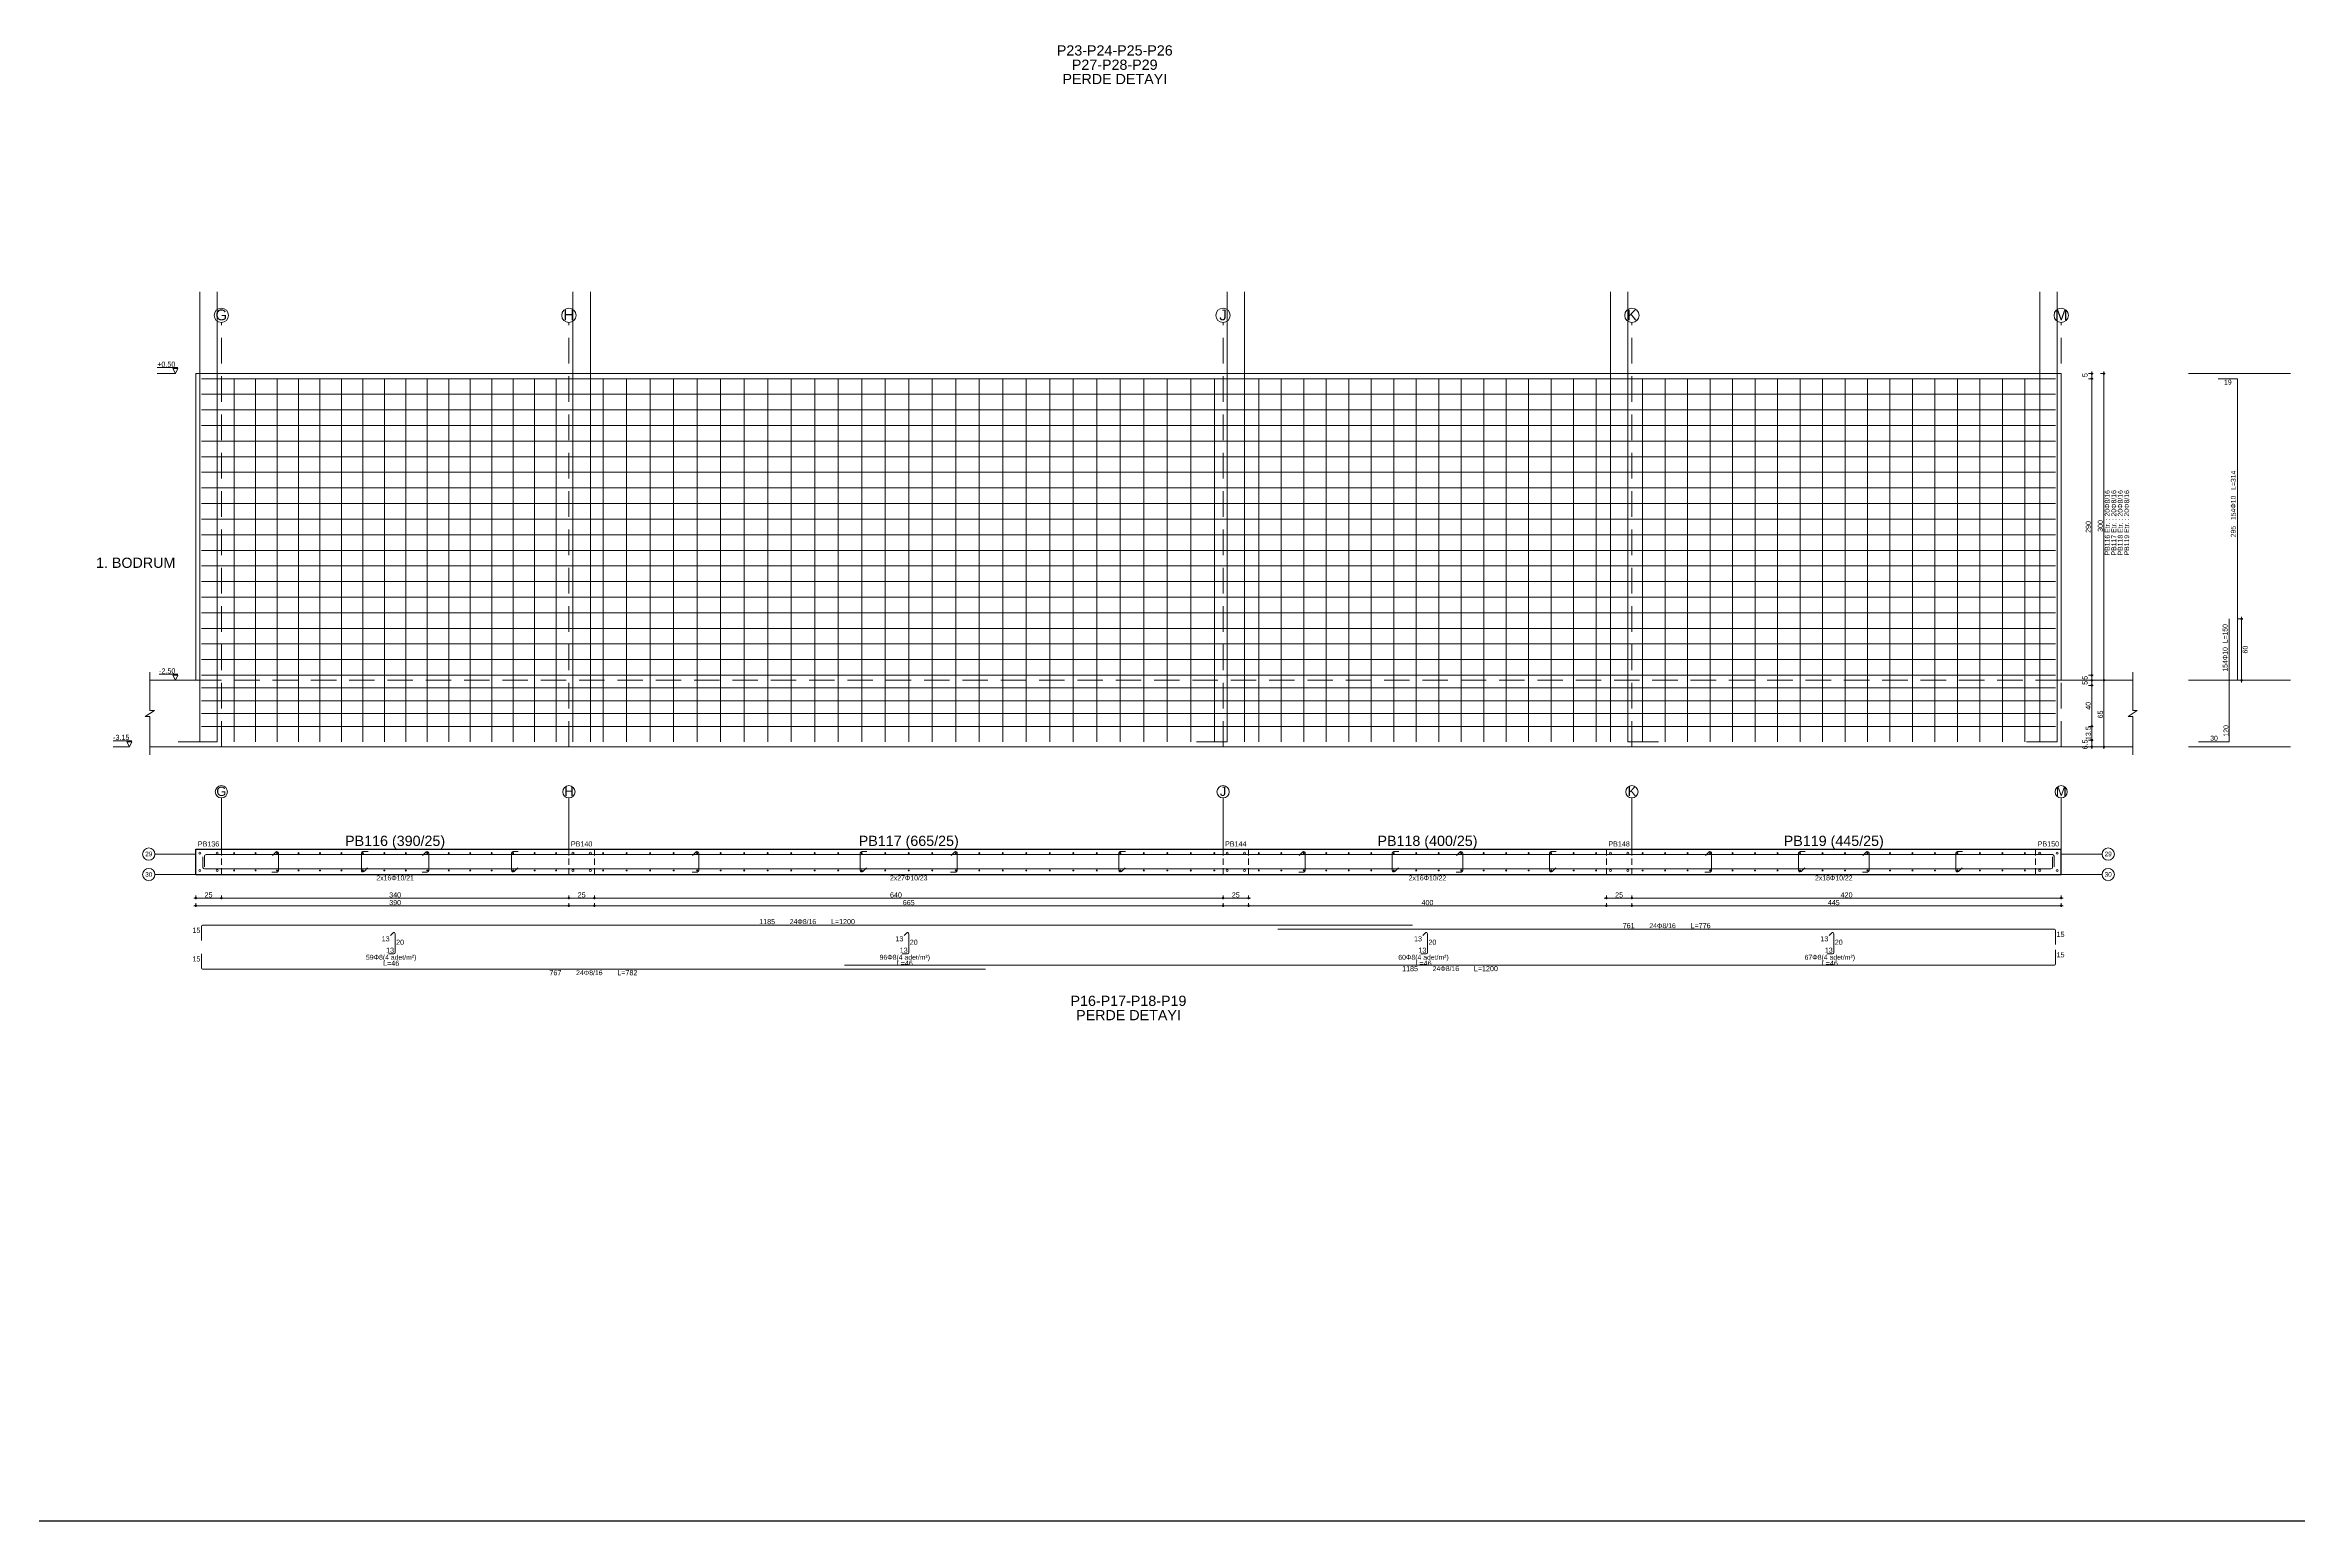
# Model space of a CAD drawing. Header units: millimetres. Extents: x 2232 to 85269, y -3593 to 5869.
# Drawn here: x 67462 to 70770, y -3593 to -1428 of the extents above; entities that cross this region are included whole.
import ezdxf

# ---------------------------------------------------------------- set-up
doc = ezdxf.new("R2010")
doc.units = ezdxf.units.MM
for name, pattern in [('CENTER2', [112.5, 75, -12.5, 12.5, -12.5]), ('DASHED2', [37.5, 25, -12.5]), ('HIDDEN4', [9.375, 6.25, -3.125])]:
    doc.linetypes.add(name, pattern=pattern)
for name, color, linetype in [('Donatı Topl. Uzun. Yazısı', 7, 'Continuous'), ('Donatı Uz. Yazısı', 7, 'Continuous'), ('Donatı Yazısı', 7, 'Continuous'), ('Donatı Çizgisi', 7, 'Continuous'), ('Panel', 7, 'Continuous'), ('Standart', 7, 'Continuous'), ('Ölçülendirme', 7, 'Continuous')]:
    doc.layers.add(name, color=color, linetype=linetype)
doc.styles.add('arial_1_18', font='arial.ttf', dxfattribs={"height": 0.2})

# ---------------------------------------------------------------- blocks, each defined once
blk = doc.blocks.new('IDE824Entity7260')
at = {"layer": 'Donatı Çizgisi', "linetype": 'Continuous', "lineweight": 5}
h = blk.add_hatch(color=5, dxfattribs=at)
edge = h.paths.add_edge_path(flags=0)
edge.add_arc((13067.5, 291.7), 1, 0, 360)
h = blk.add_hatch(color=5, dxfattribs=at)
edge = h.paths.add_edge_path(flags=0)
edge.add_arc((13088.5, 291.7), 1, 0, 360)
h = blk.add_hatch(color=5, dxfattribs=at)
edge = h.paths.add_edge_path(flags=0)
edge.add_arc((13109.5, 291.7), 1, 0, 360)
h = blk.add_hatch(color=5, dxfattribs=at)
edge = h.paths.add_edge_path(flags=0)
edge.add_arc((13130.5, 291.7), 1, 0, 360)
h = blk.add_hatch(color=5, dxfattribs=at)
edge = h.paths.add_edge_path(flags=0)
edge.add_arc((13151.5, 291.7), 1, 0, 360)
h = blk.add_hatch(color=5, dxfattribs=at)
edge = h.paths.add_edge_path(flags=0)
edge.add_arc((13172.5, 291.7), 1, 0, 360)
h = blk.add_hatch(color=5, dxfattribs=at)
edge = h.paths.add_edge_path(flags=0)
edge.add_arc((13193.5, 291.7), 1, 0, 360)
h = blk.add_hatch(color=5, dxfattribs=at)
edge = h.paths.add_edge_path(flags=0)
edge.add_arc((13214.5, 291.7), 1, 0, 360)
h = blk.add_hatch(color=5, dxfattribs=at)
edge = h.paths.add_edge_path(flags=0)
edge.add_arc((13235.5, 291.7), 1, 0, 360)
h = blk.add_hatch(color=5, dxfattribs=at)
edge = h.paths.add_edge_path(flags=0)
edge.add_arc((13256.5, 291.7), 1, 0, 360)
h = blk.add_hatch(color=5, dxfattribs=at)
edge = h.paths.add_edge_path(flags=0)
edge.add_arc((13277.5, 291.7), 1, 0, 360)
h = blk.add_hatch(color=5, dxfattribs=at)
edge = h.paths.add_edge_path(flags=0)
edge.add_arc((13298.5, 291.7), 1, 0, 360)
h = blk.add_hatch(color=5, dxfattribs=at)
edge = h.paths.add_edge_path(flags=0)
edge.add_arc((13319.5, 291.7), 1, 0, 360)
h = blk.add_hatch(color=5, dxfattribs=at)
edge = h.paths.add_edge_path(flags=0)
edge.add_arc((13340.5, 291.7), 1, 0, 360)
h = blk.add_hatch(color=5, dxfattribs=at)
edge = h.paths.add_edge_path(flags=0)
edge.add_arc((13361.5, 291.7), 1, 0, 360)
h = blk.add_hatch(color=5, dxfattribs=at)
edge = h.paths.add_edge_path(flags=0)
edge.add_arc((13382.5, 291.7), 1, 0, 360)
h = blk.add_hatch(color=5, dxfattribs=at)
edge = h.paths.add_edge_path(flags=0)
edge.add_arc((13428.5, 291.7), 1, 0, 360)
h = blk.add_hatch(color=5, dxfattribs=at)
edge = h.paths.add_edge_path(flags=0)
edge.add_arc((13451.5, 291.7), 1, 0, 360)
h = blk.add_hatch(color=5, dxfattribs=at)
edge = h.paths.add_edge_path(flags=0)
edge.add_arc((13474.5, 291.7), 1, 0, 360)
h = blk.add_hatch(color=5, dxfattribs=at)
edge = h.paths.add_edge_path(flags=0)
edge.add_arc((13497.5, 291.7), 1, 0, 360)
h = blk.add_hatch(color=5, dxfattribs=at)
edge = h.paths.add_edge_path(flags=0)
edge.add_arc((13520.5, 291.7), 1, 0, 360)
h = blk.add_hatch(color=5, dxfattribs=at)
edge = h.paths.add_edge_path(flags=0)
edge.add_arc((13543.5, 291.7), 1, 0, 360)
h = blk.add_hatch(color=5, dxfattribs=at)
edge = h.paths.add_edge_path(flags=0)
edge.add_arc((13566.5, 291.7), 1, 0, 360)
h = blk.add_hatch(color=5, dxfattribs=at)
edge = h.paths.add_edge_path(flags=0)
edge.add_arc((13589.5, 291.7), 1, 0, 360)
h = blk.add_hatch(color=5, dxfattribs=at)
edge = h.paths.add_edge_path(flags=0)
edge.add_arc((13612.5, 291.7), 1, 0, 360)
h = blk.add_hatch(color=5, dxfattribs=at)
edge = h.paths.add_edge_path(flags=0)
edge.add_arc((13635.5, 291.7), 1, 0, 360)
h = blk.add_hatch(color=5, dxfattribs=at)
edge = h.paths.add_edge_path(flags=0)
edge.add_arc((13658.5, 291.7), 1, 0, 360)
h = blk.add_hatch(color=5, dxfattribs=at)
edge = h.paths.add_edge_path(flags=0)
edge.add_arc((13681.5, 291.7), 1, 0, 360)
h = blk.add_hatch(color=5, dxfattribs=at)
edge = h.paths.add_edge_path(flags=0)
edge.add_arc((13704.5, 291.7), 1, 0, 360)
h = blk.add_hatch(color=5, dxfattribs=at)
edge = h.paths.add_edge_path(flags=0)
edge.add_arc((13727.5, 291.7), 1, 0, 360)
h = blk.add_hatch(color=5, dxfattribs=at)
edge = h.paths.add_edge_path(flags=0)
edge.add_arc((13750.5, 291.7), 1, 0, 360)
h = blk.add_hatch(color=5, dxfattribs=at)
edge = h.paths.add_edge_path(flags=0)
edge.add_arc((13773.5, 291.7), 1, 0, 360)
h = blk.add_hatch(color=5, dxfattribs=at)
edge = h.paths.add_edge_path(flags=0)
edge.add_arc((13796.5, 291.7), 1, 0, 360)
h = blk.add_hatch(color=5, dxfattribs=at)
edge = h.paths.add_edge_path(flags=0)
edge.add_arc((13819.5, 291.7), 1, 0, 360)
h = blk.add_hatch(color=5, dxfattribs=at)
edge = h.paths.add_edge_path(flags=0)
edge.add_arc((13842.5, 291.7), 1, 0, 360)
h = blk.add_hatch(color=5, dxfattribs=at)
edge = h.paths.add_edge_path(flags=0)
edge.add_arc((13865.5, 291.7), 1, 0, 360)
h = blk.add_hatch(color=5, dxfattribs=at)
edge = h.paths.add_edge_path(flags=0)
edge.add_arc((13888.5, 291.7), 1, 0, 360)
h = blk.add_hatch(color=5, dxfattribs=at)
edge = h.paths.add_edge_path(flags=0)
edge.add_arc((13911.5, 291.7), 1, 0, 360)
h = blk.add_hatch(color=5, dxfattribs=at)
edge = h.paths.add_edge_path(flags=0)
edge.add_arc((13934.5, 291.7), 1, 0, 360)
h = blk.add_hatch(color=5, dxfattribs=at)
edge = h.paths.add_edge_path(flags=0)
edge.add_arc((13957.5, 291.7), 1, 0, 360)
h = blk.add_hatch(color=5, dxfattribs=at)
edge = h.paths.add_edge_path(flags=0)
edge.add_arc((13980.5, 291.7), 1, 0, 360)
h = blk.add_hatch(color=5, dxfattribs=at)
edge = h.paths.add_edge_path(flags=0)
edge.add_arc((14003.5, 291.7), 1, 0, 360)
h = blk.add_hatch(color=5, dxfattribs=at)
edge = h.paths.add_edge_path(flags=0)
edge.add_arc((14026.5, 291.7), 1, 0, 360)
h = blk.add_hatch(color=5, dxfattribs=at)
edge = h.paths.add_edge_path(flags=0)
edge.add_arc((14070, 291.7), 1, 0, 360)
h = blk.add_hatch(color=5, dxfattribs=at)
edge = h.paths.add_edge_path(flags=0)
edge.add_arc((14092, 291.7), 1, 0, 360)
h = blk.add_hatch(color=5, dxfattribs=at)
edge = h.paths.add_edge_path(flags=0)
edge.add_arc((14114, 291.7), 1, 0, 360)
h = blk.add_hatch(color=5, dxfattribs=at)
edge = h.paths.add_edge_path(flags=0)
edge.add_arc((14136, 291.7), 1, 0, 360)
h = blk.add_hatch(color=5, dxfattribs=at)
edge = h.paths.add_edge_path(flags=0)
edge.add_arc((14158, 291.7), 1, 0, 360)
h = blk.add_hatch(color=5, dxfattribs=at)
edge = h.paths.add_edge_path(flags=0)
edge.add_arc((14180, 291.7), 1, 0, 360)
h = blk.add_hatch(color=5, dxfattribs=at)
edge = h.paths.add_edge_path(flags=0)
edge.add_arc((14202, 291.7), 1, 0, 360)
h = blk.add_hatch(color=5, dxfattribs=at)
edge = h.paths.add_edge_path(flags=0)
edge.add_arc((14224, 291.7), 1, 0, 360)
h = blk.add_hatch(color=5, dxfattribs=at)
edge = h.paths.add_edge_path(flags=0)
edge.add_arc((14246, 291.7), 1, 0, 360)
h = blk.add_hatch(color=5, dxfattribs=at)
edge = h.paths.add_edge_path(flags=0)
edge.add_arc((14268, 291.7), 1, 0, 360)
h = blk.add_hatch(color=5, dxfattribs=at)
edge = h.paths.add_edge_path(flags=0)
edge.add_arc((14290, 291.7), 1, 0, 360)
h = blk.add_hatch(color=5, dxfattribs=at)
edge = h.paths.add_edge_path(flags=0)
edge.add_arc((14312, 291.7), 1, 0, 360)
h = blk.add_hatch(color=5, dxfattribs=at)
edge = h.paths.add_edge_path(flags=0)
edge.add_arc((14334, 291.7), 1, 0, 360)
h = blk.add_hatch(color=5, dxfattribs=at)
edge = h.paths.add_edge_path(flags=0)
edge.add_arc((14356, 291.7), 1, 0, 360)
h = blk.add_hatch(color=5, dxfattribs=at)
edge = h.paths.add_edge_path(flags=0)
edge.add_arc((14378, 291.7), 1, 0, 360)
h = blk.add_hatch(color=5, dxfattribs=at)
edge = h.paths.add_edge_path(flags=0)
edge.add_arc((14400, 291.7), 1, 0, 360)
h = blk.add_hatch(color=5, dxfattribs=at)
edge = h.paths.add_edge_path(flags=0)
edge.add_arc((14445.5, 291.7), 1, 0, 360)
h = blk.add_hatch(color=5, dxfattribs=at)
edge = h.paths.add_edge_path(flags=0)
edge.add_arc((14467.5, 291.7), 1, 0, 360)
h = blk.add_hatch(color=5, dxfattribs=at)
edge = h.paths.add_edge_path(flags=0)
edge.add_arc((14489.5, 291.7), 1, 0, 360)
h = blk.add_hatch(color=5, dxfattribs=at)
edge = h.paths.add_edge_path(flags=0)
edge.add_arc((14511.5, 291.7), 1, 0, 360)
h = blk.add_hatch(color=5, dxfattribs=at)
edge = h.paths.add_edge_path(flags=0)
edge.add_arc((14533.5, 291.7), 1, 0, 360)
h = blk.add_hatch(color=5, dxfattribs=at)
edge = h.paths.add_edge_path(flags=0)
edge.add_arc((14555.5, 291.7), 1, 0, 360)
h = blk.add_hatch(color=5, dxfattribs=at)
edge = h.paths.add_edge_path(flags=0)
edge.add_arc((14577.5, 291.7), 1, 0, 360)
h = blk.add_hatch(color=5, dxfattribs=at)
edge = h.paths.add_edge_path(flags=0)
edge.add_arc((14599.5, 291.7), 1, 0, 360)
h = blk.add_hatch(color=5, dxfattribs=at)
edge = h.paths.add_edge_path(flags=0)
edge.add_arc((14621.5, 291.7), 1, 0, 360)
h = blk.add_hatch(color=5, dxfattribs=at)
edge = h.paths.add_edge_path(flags=0)
edge.add_arc((14643.5, 291.7), 1, 0, 360)
h = blk.add_hatch(color=5, dxfattribs=at)
edge = h.paths.add_edge_path(flags=0)
edge.add_arc((14665.5, 291.7), 1, 0, 360)
h = blk.add_hatch(color=5, dxfattribs=at)
edge = h.paths.add_edge_path(flags=0)
edge.add_arc((14687.5, 291.7), 1, 0, 360)
h = blk.add_hatch(color=5, dxfattribs=at)
edge = h.paths.add_edge_path(flags=0)
edge.add_arc((14709.5, 291.7), 1, 0, 360)
h = blk.add_hatch(color=5, dxfattribs=at)
edge = h.paths.add_edge_path(flags=0)
edge.add_arc((14731.5, 291.7), 1, 0, 360)
h = blk.add_hatch(color=5, dxfattribs=at)
edge = h.paths.add_edge_path(flags=0)
edge.add_arc((14753.5, 291.7), 1, 0, 360)
h = blk.add_hatch(color=5, dxfattribs=at)
edge = h.paths.add_edge_path(flags=0)
edge.add_arc((14775.5, 291.7), 1, 0, 360)
h = blk.add_hatch(color=5, dxfattribs=at)
edge = h.paths.add_edge_path(flags=0)
edge.add_arc((14797.5, 291.7), 1, 0, 360)
h = blk.add_hatch(color=5, dxfattribs=at)
edge = h.paths.add_edge_path(flags=0)
edge.add_arc((14819.5, 291.7), 1, 0, 360)
h = blk.add_hatch(color=5, dxfattribs=at)
edge = h.paths.add_edge_path(flags=0)
edge.add_arc((13067.5, 274.7), 1, 0, 360)
h = blk.add_hatch(color=5, dxfattribs=at)
edge = h.paths.add_edge_path(flags=0)
edge.add_arc((13088.5, 274.7), 1, 0, 360)
h = blk.add_hatch(color=5, dxfattribs=at)
edge = h.paths.add_edge_path(flags=0)
edge.add_arc((13109.5, 274.7), 1, 0, 360)
h = blk.add_hatch(color=5, dxfattribs=at)
edge = h.paths.add_edge_path(flags=0)
edge.add_arc((13130.5, 274.7), 1, 0, 360)
h = blk.add_hatch(color=5, dxfattribs=at)
edge = h.paths.add_edge_path(flags=0)
edge.add_arc((13151.5, 274.7), 1, 0, 360)
h = blk.add_hatch(color=5, dxfattribs=at)
edge = h.paths.add_edge_path(flags=0)
edge.add_arc((13172.5, 274.7), 1, 0, 360)
h = blk.add_hatch(color=5, dxfattribs=at)
edge = h.paths.add_edge_path(flags=0)
edge.add_arc((13193.5, 274.7), 1, 0, 360)
h = blk.add_hatch(color=5, dxfattribs=at)
edge = h.paths.add_edge_path(flags=0)
edge.add_arc((13214.5, 274.7), 1, 0, 360)
h = blk.add_hatch(color=5, dxfattribs=at)
edge = h.paths.add_edge_path(flags=0)
edge.add_arc((13235.5, 274.7), 1, 0, 360)
h = blk.add_hatch(color=5, dxfattribs=at)
edge = h.paths.add_edge_path(flags=0)
edge.add_arc((13256.5, 274.7), 1, 0, 360)
h = blk.add_hatch(color=5, dxfattribs=at)
edge = h.paths.add_edge_path(flags=0)
edge.add_arc((13277.5, 274.7), 1, 0, 360)
h = blk.add_hatch(color=5, dxfattribs=at)
edge = h.paths.add_edge_path(flags=0)
edge.add_arc((13298.5, 274.7), 1, 0, 360)
h = blk.add_hatch(color=5, dxfattribs=at)
edge = h.paths.add_edge_path(flags=0)
edge.add_arc((13319.5, 274.7), 1, 0, 360)
h = blk.add_hatch(color=5, dxfattribs=at)
edge = h.paths.add_edge_path(flags=0)
edge.add_arc((13340.5, 274.7), 1, 0, 360)
h = blk.add_hatch(color=5, dxfattribs=at)
edge = h.paths.add_edge_path(flags=0)
edge.add_arc((13361.5, 274.7), 1, 0, 360)
h = blk.add_hatch(color=5, dxfattribs=at)
edge = h.paths.add_edge_path(flags=0)
edge.add_arc((13382.5, 274.7), 1, 0, 360)
h = blk.add_hatch(color=5, dxfattribs=at)
edge = h.paths.add_edge_path(flags=0)
edge.add_arc((13428.5, 274.7), 1, 0, 360)
h = blk.add_hatch(color=5, dxfattribs=at)
edge = h.paths.add_edge_path(flags=0)
edge.add_arc((13451.5, 274.7), 1, 0, 360)
h = blk.add_hatch(color=5, dxfattribs=at)
edge = h.paths.add_edge_path(flags=0)
edge.add_arc((13474.5, 274.7), 1, 0, 360)
h = blk.add_hatch(color=5, dxfattribs=at)
edge = h.paths.add_edge_path(flags=0)
edge.add_arc((13497.5, 274.7), 1, 0, 360)
h = blk.add_hatch(color=5, dxfattribs=at)
edge = h.paths.add_edge_path(flags=0)
edge.add_arc((13520.5, 274.7), 1, 0, 360)
h = blk.add_hatch(color=5, dxfattribs=at)
edge = h.paths.add_edge_path(flags=0)
edge.add_arc((13543.5, 274.7), 1, 0, 360)
h = blk.add_hatch(color=5, dxfattribs=at)
edge = h.paths.add_edge_path(flags=0)
edge.add_arc((13566.5, 274.7), 1, 0, 360)
h = blk.add_hatch(color=5, dxfattribs=at)
edge = h.paths.add_edge_path(flags=0)
edge.add_arc((13589.5, 274.7), 1, 0, 360)
h = blk.add_hatch(color=5, dxfattribs=at)
edge = h.paths.add_edge_path(flags=0)
edge.add_arc((13612.5, 274.7), 1, 0, 360)
h = blk.add_hatch(color=5, dxfattribs=at)
edge = h.paths.add_edge_path(flags=0)
edge.add_arc((13635.5, 274.7), 1, 0, 360)
h = blk.add_hatch(color=5, dxfattribs=at)
edge = h.paths.add_edge_path(flags=0)
edge.add_arc((13658.5, 274.7), 1, 0, 360)
h = blk.add_hatch(color=5, dxfattribs=at)
edge = h.paths.add_edge_path(flags=0)
edge.add_arc((13681.5, 274.7), 1, 0, 360)
h = blk.add_hatch(color=5, dxfattribs=at)
edge = h.paths.add_edge_path(flags=0)
edge.add_arc((13704.5, 274.7), 1, 0, 360)
h = blk.add_hatch(color=5, dxfattribs=at)
edge = h.paths.add_edge_path(flags=0)
edge.add_arc((13727.5, 274.7), 1, 0, 360)
h = blk.add_hatch(color=5, dxfattribs=at)
edge = h.paths.add_edge_path(flags=0)
edge.add_arc((13750.5, 274.7), 1, 0, 360)
h = blk.add_hatch(color=5, dxfattribs=at)
edge = h.paths.add_edge_path(flags=0)
edge.add_arc((13773.5, 274.7), 1, 0, 360)
h = blk.add_hatch(color=5, dxfattribs=at)
edge = h.paths.add_edge_path(flags=0)
edge.add_arc((13796.5, 274.7), 1, 0, 360)
h = blk.add_hatch(color=5, dxfattribs=at)
edge = h.paths.add_edge_path(flags=0)
edge.add_arc((13819.5, 274.7), 1, 0, 360)
h = blk.add_hatch(color=5, dxfattribs=at)
edge = h.paths.add_edge_path(flags=0)
edge.add_arc((13842.5, 274.7), 1, 0, 360)
h = blk.add_hatch(color=5, dxfattribs=at)
edge = h.paths.add_edge_path(flags=0)
edge.add_arc((13865.5, 274.7), 1, 0, 360)
h = blk.add_hatch(color=5, dxfattribs=at)
edge = h.paths.add_edge_path(flags=0)
edge.add_arc((13888.5, 274.7), 1, 0, 360)
h = blk.add_hatch(color=5, dxfattribs=at)
edge = h.paths.add_edge_path(flags=0)
edge.add_arc((13911.5, 274.7), 1, 0, 360)
h = blk.add_hatch(color=5, dxfattribs=at)
edge = h.paths.add_edge_path(flags=0)
edge.add_arc((13934.5, 274.7), 1, 0, 360)
h = blk.add_hatch(color=5, dxfattribs=at)
edge = h.paths.add_edge_path(flags=0)
edge.add_arc((13957.5, 274.7), 1, 0, 360)
h = blk.add_hatch(color=5, dxfattribs=at)
edge = h.paths.add_edge_path(flags=0)
edge.add_arc((13980.5, 274.7), 1, 0, 360)
h = blk.add_hatch(color=5, dxfattribs=at)
edge = h.paths.add_edge_path(flags=0)
edge.add_arc((14003.5, 274.7), 1, 0, 360)
h = blk.add_hatch(color=5, dxfattribs=at)
edge = h.paths.add_edge_path(flags=0)
edge.add_arc((14026.5, 274.7), 1, 0, 360)
h = blk.add_hatch(color=5, dxfattribs=at)
edge = h.paths.add_edge_path(flags=0)
edge.add_arc((14070, 274.7), 1, 0, 360)
h = blk.add_hatch(color=5, dxfattribs=at)
edge = h.paths.add_edge_path(flags=0)
edge.add_arc((14092, 274.7), 1, 0, 360)
h = blk.add_hatch(color=5, dxfattribs=at)
edge = h.paths.add_edge_path(flags=0)
edge.add_arc((14114, 274.7), 1, 0, 360)
h = blk.add_hatch(color=5, dxfattribs=at)
edge = h.paths.add_edge_path(flags=0)
edge.add_arc((14136, 274.7), 1, 0, 360)
h = blk.add_hatch(color=5, dxfattribs=at)
edge = h.paths.add_edge_path(flags=0)
edge.add_arc((14158, 274.7), 1, 0, 360)
h = blk.add_hatch(color=5, dxfattribs=at)
edge = h.paths.add_edge_path(flags=0)
edge.add_arc((14180, 274.7), 1, 0, 360)
h = blk.add_hatch(color=5, dxfattribs=at)
edge = h.paths.add_edge_path(flags=0)
edge.add_arc((14202, 274.7), 1, 0, 360)
h = blk.add_hatch(color=5, dxfattribs=at)
edge = h.paths.add_edge_path(flags=0)
edge.add_arc((14224, 274.7), 1, 0, 360)
h = blk.add_hatch(color=5, dxfattribs=at)
edge = h.paths.add_edge_path(flags=0)
edge.add_arc((14246, 274.7), 1, 0, 360)
h = blk.add_hatch(color=5, dxfattribs=at)
edge = h.paths.add_edge_path(flags=0)
edge.add_arc((14268, 274.7), 1, 0, 360)
h = blk.add_hatch(color=5, dxfattribs=at)
edge = h.paths.add_edge_path(flags=0)
edge.add_arc((14290, 274.7), 1, 0, 360)
h = blk.add_hatch(color=5, dxfattribs=at)
edge = h.paths.add_edge_path(flags=0)
edge.add_arc((14312, 274.7), 1, 0, 360)
h = blk.add_hatch(color=5, dxfattribs=at)
edge = h.paths.add_edge_path(flags=0)
edge.add_arc((14334, 274.7), 1, 0, 360)
h = blk.add_hatch(color=5, dxfattribs=at)
edge = h.paths.add_edge_path(flags=0)
edge.add_arc((14356, 274.7), 1, 0, 360)
h = blk.add_hatch(color=5, dxfattribs=at)
edge = h.paths.add_edge_path(flags=0)
edge.add_arc((14378, 274.7), 1, 0, 360)
h = blk.add_hatch(color=5, dxfattribs=at)
edge = h.paths.add_edge_path(flags=0)
edge.add_arc((14400, 274.7), 1, 0, 360)
h = blk.add_hatch(color=5, dxfattribs=at)
edge = h.paths.add_edge_path(flags=0)
edge.add_arc((14445.5, 274.7), 1, 0, 360)
h = blk.add_hatch(color=5, dxfattribs=at)
edge = h.paths.add_edge_path(flags=0)
edge.add_arc((14467.5, 274.7), 1, 0, 360)
h = blk.add_hatch(color=5, dxfattribs=at)
edge = h.paths.add_edge_path(flags=0)
edge.add_arc((14489.5, 274.7), 1, 0, 360)
h = blk.add_hatch(color=5, dxfattribs=at)
edge = h.paths.add_edge_path(flags=0)
edge.add_arc((14511.5, 274.7), 1, 0, 360)
h = blk.add_hatch(color=5, dxfattribs=at)
edge = h.paths.add_edge_path(flags=0)
edge.add_arc((14533.5, 274.7), 1, 0, 360)
h = blk.add_hatch(color=5, dxfattribs=at)
edge = h.paths.add_edge_path(flags=0)
edge.add_arc((14555.5, 274.7), 1, 0, 360)
h = blk.add_hatch(color=5, dxfattribs=at)
edge = h.paths.add_edge_path(flags=0)
edge.add_arc((14577.5, 274.7), 1, 0, 360)
h = blk.add_hatch(color=5, dxfattribs=at)
edge = h.paths.add_edge_path(flags=0)
edge.add_arc((14599.5, 274.7), 1, 0, 360)
h = blk.add_hatch(color=5, dxfattribs=at)
edge = h.paths.add_edge_path(flags=0)
edge.add_arc((14621.5, 274.7), 1, 0, 360)
h = blk.add_hatch(color=5, dxfattribs=at)
edge = h.paths.add_edge_path(flags=0)
edge.add_arc((14643.5, 274.7), 1, 0, 360)
h = blk.add_hatch(color=5, dxfattribs=at)
edge = h.paths.add_edge_path(flags=0)
edge.add_arc((14665.5, 274.7), 1, 0, 360)
h = blk.add_hatch(color=5, dxfattribs=at)
edge = h.paths.add_edge_path(flags=0)
edge.add_arc((14687.5, 274.7), 1, 0, 360)
h = blk.add_hatch(color=5, dxfattribs=at)
edge = h.paths.add_edge_path(flags=0)
edge.add_arc((14709.5, 274.7), 1, 0, 360)
h = blk.add_hatch(color=5, dxfattribs=at)
edge = h.paths.add_edge_path(flags=0)
edge.add_arc((14731.5, 274.7), 1, 0, 360)
h = blk.add_hatch(color=5, dxfattribs=at)
edge = h.paths.add_edge_path(flags=0)
edge.add_arc((14753.5, 274.7), 1, 0, 360)
h = blk.add_hatch(color=5, dxfattribs=at)
edge = h.paths.add_edge_path(flags=0)
edge.add_arc((14775.5, 274.7), 1, 0, 360)
h = blk.add_hatch(color=5, dxfattribs=at)
edge = h.paths.add_edge_path(flags=0)
edge.add_arc((14797.5, 274.7), 1, 0, 360)
h = blk.add_hatch(color=5, dxfattribs=at)
edge = h.paths.add_edge_path(flags=0)
edge.add_arc((14819.5, 274.7), 1, 0, 360)
at = {"layer": 'Donatı Çizgisi', "color": 5, "linetype": 'Continuous', "lineweight": 5}
for points in [[(13034, 400.7), (13034, 840.7)], [(13051, 400.7), (13051, 840.7)], [(13399, 400.7), (13399, 840.7)], [(13416, 400.7), (13416, 840.7)], [(14039, 400.7), (14039, 840.7)], [(14056, 400.7), (14056, 840.7)], [(14414, 400.7), (14414, 840.7)], [(14431, 400.7), (14431, 840.7)], [(14834, 400.7), (14834, 840.7)], [(14851, 400.7), (14851, 840.7)], [(13067.5, 400.7), (13067.5, 755.7)], [(13088.5, 400.7), (13088.5, 755.7)], [(13109.5, 400.7), (13109.5, 755.7)], [(13130.5, 400.7), (13130.5, 755.7)], [(13151.5, 400.7), (13151.5, 755.7)], [(13172.5, 400.7), (13172.5, 755.7)], [(13193.5, 400.7), (13193.5, 755.7)], [(13214.5, 400.7), (13214.5, 755.7)], [(13235.5, 400.7), (13235.5, 755.7)], [(13256.5, 400.7), (13256.5, 755.7)], [(13277.5, 400.7), (13277.5, 755.7)], [(13298.5, 400.7), (13298.5, 755.7)], [(13319.5, 400.7), (13319.5, 755.7)], [(13340.5, 400.7), (13340.5, 755.7)], [(13361.5, 400.7), (13361.5, 755.7)], [(13382.5, 400.7), (13382.5, 755.7)], [(13428.5, 400.7), (13428.5, 755.7)], [(13451.5, 400.7), (13451.5, 755.7)], [(13474.5, 400.7), (13474.5, 755.7)], [(13497.5, 400.7), (13497.5, 755.7)], [(13520.5, 400.7), (13520.5, 755.7)], [(13543.5, 400.7), (13543.5, 755.7)], [(13566.5, 400.7), (13566.5, 755.7)], [(13589.5, 400.7), (13589.5, 755.7)], [(13612.5, 400.7), (13612.5, 755.7)], [(13635.5, 400.7), (13635.5, 755.7)], [(13658.5, 400.7), (13658.5, 755.7)], [(13681.5, 400.7), (13681.5, 755.7)], [(13704.5, 400.7), (13704.5, 755.7)], [(13727.5, 400.7), (13727.5, 755.7)], [(13750.5, 400.7), (13750.5, 755.7)], [(13773.5, 400.7), (13773.5, 755.7)], [(13796.5, 400.7), (13796.5, 755.7)], [(13819.5, 400.7), (13819.5, 755.7)], [(13842.5, 400.7), (13842.5, 755.7)], [(13865.5, 400.7), (13865.5, 755.7)], [(13888.5, 400.7), (13888.5, 755.7)], [(13911.5, 400.7), (13911.5, 755.7)], [(13934.5, 400.7), (13934.5, 755.7)], [(13957.5, 400.7), (13957.5, 755.7)], [(13980.5, 400.7), (13980.5, 755.7)], [(14003.5, 400.7), (14003.5, 755.7)], [(14026.5, 400.7), (14026.5, 755.7)], [(14070, 400.7), (14070, 755.7)], [(14092, 400.7), (14092, 755.7)], [(14114, 400.7), (14114, 755.7)], [(14136, 400.7), (14136, 755.7)], [(14158, 400.7), (14158, 755.7)], [(14180, 400.7), (14180, 755.7)], [(14202, 400.7), (14202, 755.7)], [(14224, 400.7), (14224, 755.7)], [(14246, 400.7), (14246, 755.7)], [(14268, 400.7), (14268, 755.7)], [(14290, 400.7), (14290, 755.7)], [(14312, 400.7), (14312, 755.7)], [(14334, 400.7), (14334, 755.7)], [(14356, 400.7), (14356, 755.7)], [(14378, 400.7), (14378, 755.7)], [(14400, 400.7), (14400, 755.7)], [(14445.5, 400.7), (14445.5, 755.7)], [(14467.5, 400.7), (14467.5, 755.7)], [(14489.5, 400.7), (14489.5, 755.7)], [(14511.5, 400.7), (14511.5, 755.7)], [(14533.5, 400.7), (14533.5, 755.7)], [(14555.5, 400.7), (14555.5, 755.7)], [(14577.5, 400.7), (14577.5, 755.7)], [(14599.5, 400.7), (14599.5, 755.7)], [(14621.5, 400.7), (14621.5, 755.7)], [(14643.5, 400.7), (14643.5, 755.7)], [(14665.5, 400.7), (14665.5, 755.7)], [(14687.5, 400.7), (14687.5, 755.7)], [(14709.5, 400.7), (14709.5, 755.7)], [(14731.5, 400.7), (14731.5, 755.7)], [(14753.5, 400.7), (14753.5, 755.7)], [(14775.5, 400.7), (14775.5, 755.7)], [(14797.5, 400.7), (14797.5, 755.7)], [(14819.5, 400.7), (14819.5, 755.7)], [(15008.5, 755.7), (15027.5, 755.7)], [(15027.5, 460.7), (15027.5, 755.7)], [(15019.5, 400.7), (15019.5, 520.7)], [(13012.8, 400.7), (13051, 400.7)], [(14009, 400.7), (14039, 400.7)], [(14431, 400.7), (14461, 400.7)], [(14821, 400.7), (14851, 400.7)], [(14989.5, 400.7), (15019.5, 400.7)]]:
    blk.add_lwpolyline(points, dxfattribs=at)
at = {"layer": 'Donatı Çizgisi', "color": 1, "linetype": 'Continuous', "lineweight": 5}
for points in [[(13035.5, 755.7), (14849.5, 755.7)], [(13035.5, 740.5), (14849.5, 740.5)], [(13035.5, 725.2), (14849.5, 725.2)], [(13035.5, 710), (14849.5, 710)], [(13035.5, 694.7), (14849.5, 694.7)], [(13035.5, 679.4), (14849.5, 679.4)], [(13035.5, 664.2), (14849.5, 664.2)], [(13035.5, 648.9), (14849.5, 648.9)], [(13035.5, 633.6), (14849.5, 633.6)], [(13035.5, 618.4), (14849.5, 618.4)], [(13035.5, 603.1), (14849.5, 603.1)], [(13035.5, 587.8), (14849.5, 587.8)], [(13035.5, 572.6), (14849.5, 572.6)], [(13035.5, 557.3), (14849.5, 557.3)], [(13035.5, 542.1), (14849.5, 542.1)], [(13035.5, 526.8), (14849.5, 526.8)], [(13035.5, 511.5), (14849.5, 511.5)], [(13035.5, 496.3), (14849.5, 496.3)], [(13035.5, 481), (14849.5, 481)], [(13035.5, 465.7), (14849.5, 465.7)], [(13035.5, 453.2), (14849.5, 453.2)], [(13035.5, 440.7), (14849.5, 440.7)], [(13035.5, 428.2), (14849.5, 428.2)], [(13035.5, 415.7), (14849.5, 415.7)], [(13037, 277.7), (13037, 288.1)], [(13038.5, 278.3), (13038.5, 288.7)], [(13040, 290.2), (14220.5, 290.2)], [(13104.9, 289.3), (13108.5, 292.8)], [(13111, 274.7), (13111, 291.7)], [(13192, 274.7), (13192, 291.7)], [(13193.5, 293.2), (13198.5, 293.2)], [(13251.9, 289.3), (13255.5, 292.8)], [(13258, 274.7), (13258, 291.7)], [(13339, 274.7), (13339, 291.7)], [(13340.5, 293.2), (13345.5, 293.2)], [(13515.9, 289.3), (13519.5, 292.8)], [(13522, 274.7), (13522, 291.7)], [(13680, 274.7), (13680, 291.7)], [(13681.5, 293.2), (13686.5, 293.2)], [(13768.9, 289.3), (13772.5, 292.8)], [(13775, 274.7), (13775, 291.7)], [(13933, 274.7), (13933, 291.7)], [(13934.5, 293.2), (13939.5, 293.2)], [(14088.5, 290.2), (14846.5, 290.2)], [(14109.4, 289.3), (14113, 292.8)], [(14115.5, 274.7), (14115.5, 291.7)], [(14200.5, 274.7), (14200.5, 291.7)], [(14202, 293.2), (14207, 293.2)], [(14263.4, 289.3), (14267, 292.8)], [(14269.5, 274.7), (14269.5, 291.7)], [(14354.5, 274.7), (14354.5, 291.7)], [(14356, 293.2), (14361, 293.2)], [(14506.9, 289.3), (14510.5, 292.8)], [(14513, 274.7), (14513, 291.7)], [(14598, 274.7), (14598, 291.7)], [(14599.5, 293.2), (14604.5, 293.2)], [(14660.9, 289.3), (14664.5, 292.8)], [(14667, 274.7), (14667, 291.7)], [(14752, 274.7), (14752, 291.7)], [(14753.5, 293.2), (14758.5, 293.2)], [(14846.5, 277.7), (14846.5, 288.1)], [(14848, 278.3), (14848, 288.7)], [(13038.5, 276.2), (13802.5, 276.2)], [(13104.5, 273.2), (13109.5, 273.2)], [(13194.6, 273.7), (13198.1, 277.2)], [(13251.5, 273.2), (13256.5, 273.2)], [(13341.6, 273.7), (13345.1, 277.2)], [(13515.5, 273.2), (13520.5, 273.2)], [(13664.5, 276.2), (14845, 276.2)], [(13682.6, 273.7), (13686.1, 277.2)], [(13768.5, 273.2), (13773.5, 273.2)], [(13935.6, 273.7), (13939.1, 277.2)], [(14109, 273.2), (14114, 273.2)], [(14203.1, 273.7), (14206.6, 277.2)], [(14263, 273.2), (14268, 273.2)], [(14357.1, 273.7), (14360.6, 277.2)], [(14506.5, 273.2), (14511.5, 273.2)], [(14600.6, 273.7), (14604.1, 277.2)], [(14660.5, 273.2), (14665.5, 273.2)], [(14754.6, 273.7), (14758.1, 277.2)], [(13036.7, 221.2), (14220.5, 221.2)], [(13035.5, 206.2), (13035.5, 220)], [(13220.4, 211.1), (13223, 213.7)], [(13225, 194.4), (13225, 212.8)], [(13722.9, 211.1), (13725.5, 213.7)], [(13727.5, 194.4), (13727.5, 212.8)], [(14088.5, 217.2), (14848.3, 217.2)], [(14230.4, 211.1), (14233, 213.7)], [(14235, 194.4), (14235, 212.8)], [(14627.9, 211.1), (14630.5, 213.7)], [(14632.5, 194.4), (14632.5, 212.8)], [(14849.5, 202.2), (14849.5, 216)], [(13035.5, 179.4), (13035.5, 193.2)], [(13036.7, 178.2), (13802.5, 178.2)], [(13218.5, 193.2), (13223.8, 193.2)], [(13664.5, 182.2), (14848.3, 182.2)], [(13721, 193.2), (13726.3, 193.2)], [(14228.5, 193.2), (14233.8, 193.2)], [(14626, 193.2), (14631.3, 193.2)], [(14849.5, 183.4), (14849.5, 197.2)]]:
    blk.add_lwpolyline(points, dxfattribs=at)
at = {"layer": 'Donatı Çizgisi', "color": 5, "linetype": 'Continuous', "lineweight": 5}
for centre in [(13034, 291.7), (13051, 291.7), (13399, 291.7), (13416, 291.7), (14039, 291.7), (14056, 291.7), (14414, 291.7), (14431, 291.7), (14834, 291.7), (14851, 291.7), (13034, 274.7), (13051, 274.7), (13399, 274.7), (13416, 274.7), (14039, 274.7), (14056, 274.7), (14414, 274.7), (14431, 274.7), (14834, 274.7), (14851, 274.7)]:
    blk.add_circle(centre, 1, dxfattribs=at)
at = {"layer": 'Donatı Çizgisi', "color": 1, "linetype": 'Continuous', "lineweight": 5}
for centre, radius, start, end in [((13040, 288.7), 1.5, 90, 180), ((13109.5, 291.7), 1.5, 0, 135), ((13193.5, 291.7), 1.5, 90, 180), ((13256.5, 291.7), 1.5, 0, 135), ((13340.5, 291.7), 1.5, 90, 180), ((13520.5, 291.7), 1.5, 0, 135), ((13681.5, 291.7), 1.5, 90, 180), ((13773.5, 291.7), 1.5, 0, 135), ((13934.5, 291.7), 1.5, 90, 180), ((14114, 291.7), 1.5, 0, 135), ((14202, 291.7), 1.5, 90, 180), ((14268, 291.7), 1.5, 0, 135), ((14356, 291.7), 1.5, 90, 180), ((14511.5, 291.7), 1.5, 0, 135), ((14599.5, 291.7), 1.5, 90, 180), ((14665.5, 291.7), 1.5, 0, 135), ((14753.5, 291.7), 1.5, 90, 180), ((14846.5, 288.7), 1.5, 0, 90), ((13038.5, 277.7), 1.5, 180, 270), ((13109.5, 274.7), 1.5, 270, 0), ((13193.5, 274.7), 1.5, 180, 315), ((13256.5, 274.7), 1.5, 270, 0), ((13340.5, 274.7), 1.5, 180, 315), ((13520.5, 274.7), 1.5, 270, 0), ((13681.5, 274.7), 1.5, 180, 315), ((13773.5, 274.7), 1.5, 270, 0), ((13934.5, 274.7), 1.5, 180, 315), ((14114, 274.7), 1.5, 270, 0), ((14202, 274.7), 1.5, 180, 315), ((14268, 274.7), 1.5, 270, 0), ((14356, 274.7), 1.5, 180, 315), ((14511.5, 274.7), 1.5, 270, 0), ((14599.5, 274.7), 1.5, 180, 315), ((14665.5, 274.7), 1.5, 270, 0), ((14753.5, 274.7), 1.5, 180, 315), ((14845, 277.7), 1.5, 270, 0), ((13036.7, 220), 1.2, 90, 180), ((13223.8, 212.8), 1.2, 0, 135), ((13726.3, 212.8), 1.2, 0, 135), ((14233.8, 212.8), 1.2, 0, 135), ((14631.3, 212.8), 1.2, 0, 135), ((14848.3, 216), 1.2, 0, 90), ((13036.7, 179.4), 1.2, 180, 270), ((13223.8, 194.4), 1.2, 270, 0), ((13726.3, 194.4), 1.2, 270, 0), ((14233.8, 194.4), 1.2, 270, 0), ((14631.3, 194.4), 1.2, 270, 0), ((14848.3, 183.4), 1.2, 270, 0)]:
    blk.add_arc(centre, radius, start, end, dxfattribs=at)
at = {"layer": 'Panel', "color": 1, "linetype": 'Continuous', "lineweight": 5}
for points in [[(13030, 460.7), (13030, 760.7)], [(13030, 760.7), (14855, 760.7)], [(14855, 460.7), (14855, 760.7)], [(14979.5, 760.7), (15079.5, 760.7)], [(12985, 431.2), (12985, 468.7)], [(14925, 431.2), (14925, 468.7)], [(12985, 460.7), (13030, 460.7)], [(14855, 460.7), (14925, 460.7)], [(14979.5, 460.7), (15079.5, 460.7)], [(12980.5, 425.2), (12989.5, 431.2)], [(12980.5, 425.2), (12985, 425.2)], [(12985, 431.2), (12989.5, 431.2)], [(12985, 387.7), (12985, 425.2)], [(14920.5, 425.2), (14929.5, 431.2)], [(14920.5, 425.2), (14925, 425.2)], [(14925, 431.2), (14929.5, 431.2)], [(14925, 387.7), (14925, 425.2)], [(12985, 395.7), (14925, 395.7)], [(14979.5, 395.7), (15079.5, 395.7)]]:
    blk.add_lwpolyline(points, dxfattribs=at)
at = {"layer": 'Panel', "color": 1, "linetype": 'DASHED2', "lineweight": 5}
blk.add_lwpolyline([(13030, 460.7), (14855, 460.7)], dxfattribs=at)
at = {"layer": 'Panel', "color": 250, "linetype": 'CENTER2', "lineweight": 5}
for points in [[(13055, 295.7), (13055, 345.7)], [(13395, 295.7), (13395, 345.7)], [(14035, 295.7), (14035, 345.7)], [(14435, 295.7), (14435, 345.7)], [(14855, 295.7), (14855, 345.7)], [(12990, 290.7), (13030, 290.7)], [(14855, 290.7), (14895, 290.7)], [(12990, 270.7), (13030, 270.7)], [(14855, 270.7), (14895, 270.7)]]:
    blk.add_lwpolyline(points, dxfattribs=at)
at = {"layer": 'Panel', "color": 33, "linetype": 'Continuous', "lineweight": -3}
for points in [[(13030, 295.7), (14855, 295.7)], [(13030, 270.7), (13030, 295.7)], [(14855, 270.7), (14855, 295.7)], [(13030, 270.7), (14855, 270.7)]]:
    blk.add_lwpolyline(points, dxfattribs=at)
at = {"layer": 'Panel', "color": 5, "linetype": 'HIDDEN4', "lineweight": 5}
for points in [[(13055, 270.7), (13055, 295.7)], [(13395, 270.7), (13395, 295.7)], [(13420, 270.7), (13420, 295.7)], [(14035, 270.7), (14035, 295.7)], [(14060, 270.7), (14060, 295.7)], [(14410, 270.7), (14410, 295.7)], [(14435, 270.7), (14435, 295.7)], [(14830, 270.7), (14830, 295.7)]]:
    blk.add_lwpolyline(points, dxfattribs=at)
at = {"layer": 'Panel', "color": 30, "linetype": 'Continuous', "lineweight": 5}
for centre in [(13055, 351.7), (13395, 351.7), (14035, 351.7), (14435, 351.7), (14855, 351.7), (12984, 290.7), (14901, 290.7), (12984, 270.7), (14901, 270.7)]:
    blk.add_circle(centre, 6, dxfattribs=at)
at = {"layer": 'Ölçülendirme', "color": 1, "linetype": 'DASHED2', "lineweight": 5}
for points in [[(13055, 395.7), (13055, 810.7)], [(13395, 395.7), (13395, 810.7)], [(14035, 395.7), (14035, 810.7)], [(14435, 395.7), (14435, 810.7)], [(14855, 395.7), (14855, 810.7)]]:
    blk.add_lwpolyline(points, dxfattribs=at)
at = {"layer": 'Ölçülendirme', "color": 1, "linetype": 'Continuous', "lineweight": 5}
for points in [[(13012.5, 766.6), (12992.3, 766.6)], [(12992.3, 760.7), (13010, 760.7)], [(13010, 760.7), (13007.5, 765.7)], [(13007.5, 765.7), (13012.5, 765.7)], [(13012.5, 765.7), (13010, 760.7)], [(14881.8, 760.7), (14886.3, 760.7)], [(14881.8, 755.7), (14886.3, 755.7)], [(14885, 393.7), (14885, 762.7)], [(14893.5, 760.7), (14898, 760.7)], [(14896.8, 393.7), (14896.8, 762.7)], [(15028.3, 520.7), (15032.8, 520.7)], [(15031.5, 458.7), (15031.5, 522.7)], [(13012.5, 466.6), (12994.1, 466.6)], [(13010, 460.7), (13007.5, 465.7)], [(13007.5, 465.7), (13012.5, 465.7)], [(13012.5, 465.7), (13010, 460.7)], [(14881.8, 465.7), (14886.3, 465.7)], [(12994.1, 460.7), (13010, 460.7)], [(14881.8, 460.7), (14886.3, 460.7)], [(14881.8, 455.7), (14886.3, 455.7)], [(14893.5, 460.7), (14898, 460.7)], [(15028.3, 460.7), (15032.8, 460.7)], [(12967.5, 401.6), (12949.1, 401.6)], [(12965, 395.7), (12962.5, 400.7)], [(12962.5, 400.7), (12967.5, 400.7)], [(12967.5, 400.7), (12965, 395.7)], [(14881.8, 415.7), (14886.3, 415.7)], [(14881.8, 402.2), (14886.3, 402.2)], [(12949.1, 395.7), (12965, 395.7)], [(14881.8, 395.7), (14886.3, 395.7)], [(14893.5, 395.7), (14898, 395.7)]]:
    blk.add_lwpolyline(points, dxfattribs=at)
at = {"layer": 'Ölçülendirme', "color": 5, "linetype": 'Continuous', "lineweight": 5}
for points in [[(13028, 247.7), (13422, 247.7)], [(13030, 246.5), (13030, 250.2)], [(13030, 239), (13030, 242.7)], [(13055, 246.5), (13055, 250.2)], [(13393, 247.7), (14062, 247.7)], [(13395, 246.5), (13395, 250.2)], [(13395, 246.5), (13395, 250.2)], [(13395, 239), (13395, 242.7)], [(13420, 246.5), (13420, 250.2)], [(13420, 239), (13420, 242.7)], [(14035, 246.5), (14035, 250.2)], [(14035, 239), (14035, 242.7)], [(14060, 246.5), (14060, 250.2)], [(14060, 239), (14060, 242.7)], [(14408, 247.7), (14857, 247.7)], [(14410, 246.5), (14410, 250.2)], [(14410, 239), (14410, 242.7)], [(14435, 246.5), (14435, 250.2)], [(14435, 239), (14435, 242.7)], [(14855, 246.5), (14855, 250.2)], [(14855, 239), (14855, 242.7)], [(13028, 240.2), (13422, 240.2)], [(13393, 240.2), (14062, 240.2)], [(14033, 240.2), (14437, 240.2)], [(14408, 240.2), (14857, 240.2)]]:
    blk.add_lwpolyline(points, dxfattribs=at)
at = {"layer": 'Ölçülendirme', "color": 30, "linetype": 'Continuous', "lineweight": 5}
for centre in [(13055, 817.7), (13395, 817.7), (14035, 817.7), (14435, 817.7), (14855, 817.7)]:
    blk.add_circle(centre, 7, dxfattribs=at)
at = {"layer": 'Ölçülendirme', "color": 1, "linetype": 'Continuous', "lineweight": 5}
for centre in [(14885, 760.7), (14885, 755.7), (14885, 755.7), (14896.8, 760.7), (15031.5, 520.7), (14885, 465.7), (14885, 465.7), (14885, 460.7), (14885, 460.7), (14885, 455.7), (14885, 455.7), (14896.8, 460.7), (14896.8, 460.7), (15031.5, 460.7), (14885, 415.7), (14885, 415.7), (14885, 402.2), (14885, 402.2), (14885, 395.7), (14896.8, 395.7)]:
    blk.add_circle(centre, 0.75, dxfattribs=at)
at = {"layer": 'Ölçülendirme', "color": 5, "linetype": 'Continuous', "lineweight": 5}
for centre in [(13030, 247.7), (13055, 247.7), (13395, 247.7), (13395, 247.7), (13420, 247.7), (14035, 247.7), (14060, 247.7), (14410, 247.7), (14435, 247.7), (14855, 247.7), (13030, 240.2), (13395, 240.2), (13420, 240.2), (14035, 240.2), (14060, 240.2), (14410, 240.2), (14435, 240.2), (14855, 240.2)]:
    blk.add_circle(centre, 0.75, dxfattribs=at)
at = {"layer": 'Donatı Topl. Uzun. Yazısı', "color": 5, "linetype": 'Continuous', "lineweight": 5, "style": 'arial_1_18'}
for s, p in [('L=1200', (13651.4, 222.2)), ('L=776', (14492.4, 218.2)), ('L=46', (13213.3, 181.5)), ('L=782', (13442.4, 172.2)), ('L=46', (13715.8, 181.5)), ('L=46', (14223.3, 181.5)), ('L=1200', (14280.4, 176.2)), ('L=46', (14620.8, 181.5))]:
    blk.add_text(s, height=5, dxfattribs=at).set_placement(p)
at = {"layer": 'Donatı Uz. Yazısı', "color": 5, "linetype": 'Continuous', "lineweight": 5, "style": 'arial_1_18'}
for s, p in [('1185', (13581.2, 222.2)), ('761', (14426, 218.2)), ('15', (13026.7, 213.7)), ('13', (13211.9, 205.4)), ('13', (13216.2, 194.2)), ('20', (13226, 202)), ('13', (13714.4, 205.4)), ('13', (13718.7, 194.2)), ('20', (13728.5, 202)), ('13', (14221.9, 205.4)), ('13', (14226.2, 194.2)), ('20', (14236, 202)), ('13', (14619.4, 205.4)), ('13', (14623.7, 194.2)), ('20', (14633.5, 202)), ('767', (13376, 172.2)), ('1185', (14210.2, 176.2)), ('15', (14850.5, 189.7))]:
    blk.add_text(s, height=5, dxfattribs=at).set_placement(p)
for p in [(14850.5, 209.7), (13026.7, 185.7)]:
    blk.add_text('15', height=5, rotation=360, dxfattribs=at).set_placement(p)
at = {"layer": 'Donatı Yazısı', "color": 5, "linetype": 'Continuous', "lineweight": 5, "style": 'arial_1_18'}
for s, rotation, p in [('19', 0, (15014.3, 750)), ('295   154Φ10   L=314', 90, (15025.8, 600.6)), ('154Φ10  L=150', 90, (15017.8, 469.2)), ('120', 90, (15018.6, 405.7))]:
    blk.add_text(s, height=4.8, rotation=rotation, dxfattribs=at).set_placement(p)
for s, p in [('30', (15000.8, 401.7)), ('2x16Φ10/21', (13206.7, 265)), ('2x27Φ10/23', (13709.2, 265)), ('2x16Φ10/22', (14216.7, 265)), ('2x18Φ10/22', (14614.2, 265)), ('24Φ8/16', (13611.1, 222.3)), ('24Φ8/16', (14452.1, 218.3)), ('59Φ8(4 adet/m²)', (13196.5, 187.4)), ('24Φ8/16', (13402.1, 172.3)), ('96Φ8(4 adet/m²)', (13699, 187.4)), ('60Φ8(4 adet/m²)', (14206.5, 187.4)), ('24Φ8/16', (14240.1, 176.3)), ('67Φ8(4 adet/m²)', (14604, 187.4))]:
    blk.add_text(s, height=4.8, dxfattribs=at).set_placement(p)
at = {"layer": 'Panel', "color": 1, "linetype": 'Continuous', "lineweight": 5, "style": 'arial_1_18'}
for s, height, p in [('1. BODRUM', 10, (12932.4, 570.7)), ('G', 9, (13050.1, 347.6)), ('H', 9, (13390.5, 347.6)), ('J', 9, (14031.9, 347.6)), ('K', 9, (14430.8, 347.6)), ('M', 9, (14849.8, 347.6)), ('PB116 (390/25)', 10, (13176.1, 298.7)), ('PB117 (665/25)', 10, (13678.6, 298.7)), ('PB118 (400/25)', 10, (14186.1, 298.7)), ('PB119 (445/25)', 10, (14583.6, 298.7)), ('29', 4.5, (12980.5, 288.6)), ('29', 4.5, (14897.5, 288.6)), ('30', 4.5, (12980.5, 268.6)), ('30', 4.5, (14897.5, 268.6)), ('P16-P17-P18-P19', 10, (13885.8, 142.2)), ('PERDE DETAYI', 10, (13891.3, 128.2))]:
    blk.add_text(s, height=height, dxfattribs=at).set_placement(p)
at = {"layer": 'Panel', "color": 5, "linetype": 'Continuous', "lineweight": 5, "style": 'arial_1_18'}
for s, p in [('PB136', (13032, 298.2)), ('PB140', (13397, 298.2)), ('PB140', (13397, 298.2)), ('PB144', (14037, 298.2)), ('PB144', (14037, 298.2)), ('PB148', (14412, 298.2)), ('PB148', (14412, 298.2)), ('PB150', (14832, 298.2))]:
    blk.add_text(s, height=5, dxfattribs=at).set_placement(p)
at = {"layer": 'Ölçülendirme', "color": 1, "linetype": 'Continuous', "lineweight": 5, "style": 'arial_1_18'}
for s, height, p in [('G', 10.5, (13049.3, 812.9)), ('H', 10.5, (13389.7, 812.9)), ('J', 10.5, (14031.3, 812.9)), ('K', 10.5, (14430.1, 812.9)), ('M', 10.5, (14848.9, 812.9)), ('+0.50', 5, (12992.3, 767.4)), ('-2.50', 5, (12994.1, 467.4)), ('-3.15', 5, (12949.1, 402.4))]:
    blk.add_text(s, height=height, dxfattribs=at).set_placement(p)
for s, p in [('5', (14880.8, 757.3)), ('290', (14884, 604.9)), ('300', (14895.8, 605.9)), ('60', (15037.5, 486.9)), ('5', (14880.8, 461.3)), ('5', (14880.8, 456.3)), ('40', (14884, 431.9)), ('65', (14895.8, 423.4)), ('6.5', (14880.8, 393.1)), ('13.5', (14884, 402.2))]:
    blk.add_text(s, height=5, rotation=90, dxfattribs=at).set_placement(p)
at = {"layer": 'Ölçülendirme', "color": 5, "linetype": 'Continuous', "lineweight": 5, "style": 'arial_1_18'}
for s, p in [('PB116 Etr. : 20Φ8/16', (14902.5, 582.9)), ('PB117 Etr. : 20Φ8/16', (14908.9, 582.9)), ('PB118 Etr. : 20Φ8/16', (14915.2, 582.9)), ('PB119 Etr. : 20Φ8/16', (14921.5, 582.9))]:
    blk.add_text(s, height=4.8, rotation=90, dxfattribs=at).set_placement(p)
for s, p in [('25', (13038.6, 248.3)), ('340', (13219.2, 248.3)), ('390', (13219.2, 240.8)), ('25', (13403.6, 248.3)), ('640', (13709.2, 248.3)), ('665', (13721.7, 240.8)), ('25', (14043.6, 248.3)), ('400', (14229.2, 240.8)), ('25', (14418.6, 248.3)), ('445', (14626.7, 240.8)), ('420', (14639.2, 248.3))]:
    blk.add_text(s, height=5, dxfattribs=at).set_placement(p)
blk = doc.blocks.new('IDE824Entity7263')
at = {"layer": 'Panel', "color": 1, "linetype": 'Continuous', "lineweight": 5, "style": 'arial_1_18'}
for s, p in [('P23-P24-P25-P26', (20012.6, 156.2)), ('PERDE DETAYI', (20018.1, 128.2)), ('P27-P28-P29', (20027.3, 142.2))]:
    blk.add_text(s, height=10, dxfattribs=at).set_placement(p)

msp = doc.modelspace()

# ---------------------------------------------------------------- linework, layer by layer
msp.add_line((3332.4, -3593.4), (85269.2, -3593.4))

# ---------------------------------------------------------------- block references
at = {"layer": 'Standart', "xscale": 1.5, "yscale": 1.5, "zscale": 1.5}
for name, p in [('IDE824Entity7263', (38928, -1677.6)), ('IDE824Entity7260', (48138.3, -3051.1))]:
    msp.add_blockref(name, p, dxfattribs=at)

doc.saveas('drawing.dxf')
